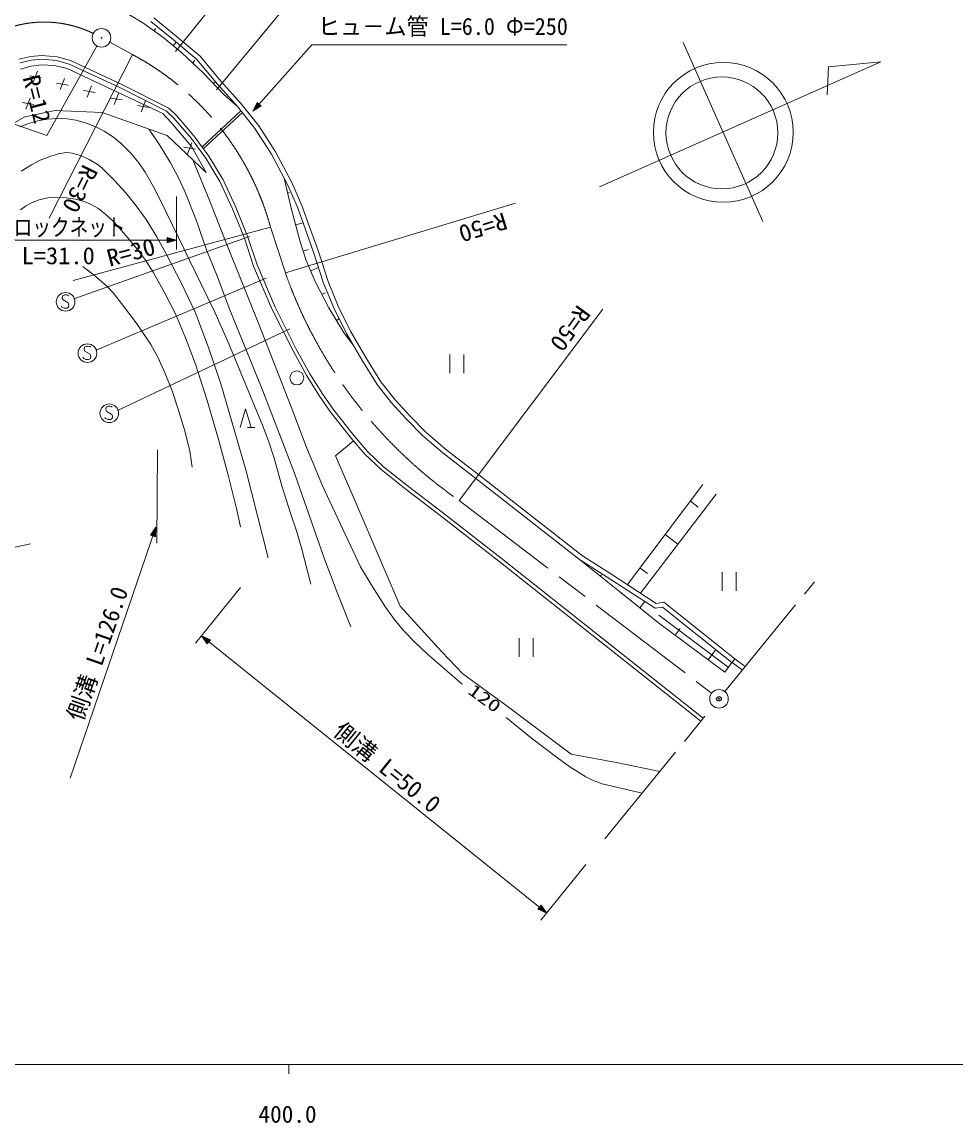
# Model space of a CAD drawing. Units: millimetres, scale not verified. Extents: x 40000 to 680000, y 20000 to 380000.
# Drawn here: x 439372 to 539528, y 198715 to 316844 of the extents above; entities that cross this region are included whole.
import ezdxf
from ezdxf.enums import TextEntityAlignment as Align

# ---------------------------------------------------------------- set-up
doc = ezdxf.new("R2010")
doc.units = ezdxf.units.MM
doc.header["$LTSCALE"] = 1000
doc.header["$PDMODE"] = 32
doc.header["$PDSIZE"] = 500
doc.linetypes.add('CHAIN', pattern=[18.5, 12, -1.5, 3.5, -1.5])
for name, color, linetype, lineweight in [('M-BGD', 7, 'Continuous', 13), ('M-BGD-EXST', 7, 'Continuous', 13), ('M-BMK', 2, 'CHAIN', 13), ('M-BMK-SRVR', 3, 'Continuous', 13), ('M-STR-HTXT', 7, 'Continuous', 13), ('M-TTL-BAND', 7, 'Continuous', 13)]:
    doc.layers.add(name, color=color, linetype=linetype, lineweight=lineweight)
doc.layers.add('M-OTRS', color=6, linetype='Continuous')
doc.styles.add('ＭＳ ゴシック', font='')
doc.styles.get('ＭＳ ゴシック').set_extended_font_data('MS Gothic')

msp = doc.modelspace()

# ---------------------------------------------------------------- linework, layer by layer
at = {"layer": 'M-BGD'}
for p, q in [((452447, 316668), (450092, 318127)), ((454598, 315106), (452447, 316668)), ((455600, 314929), (453192, 316899)), ((455917, 315316), (453494, 317298)), ((453523, 315887), (453725, 316166)), ((456544, 313493), (454598, 315106)), ((455571, 314300), (455891, 314685)), ((458122, 312814), (455600, 314929)), ((458477, 313168), (455917, 315316)), ((440302, 313156), (439013, 312845)), ((441503, 313245), (440302, 313156)), ((443148, 313112), (441503, 313245)), ((444570, 312712), (443148, 313112)), ((458805, 311409), (456544, 313493)), ((460707, 310498), (458477, 313168)), ((440364, 312760), (439159, 312469)), ((440347, 312120), (439225, 311784)), ((441468, 312232), (440347, 312120)), ((441501, 312844), (440364, 312760)), ((442869, 312176), (441468, 312232)), ((443077, 312716), (441501, 312844)), ((444215, 311840), (442869, 312176)), ((444431, 312335), (443077, 312716)), ((449775, 309862), (444431, 312335)), ((449950, 310222), (444570, 312712)), ((457675, 312451), (457905, 312701)), ((460329, 310170), (458122, 312814)), ((440174, 311083), (441438, 310881)), ((441043, 311576), (440568, 310387)), ((443935, 310778), (443460, 309589)), ((454475, 307018), (444215, 311840)), ((461007, 309053), (458805, 311409)), ((443065, 310284), (444330, 310082)), ((446827, 309979), (446352, 308790)), ((454874, 307269), (449775, 309862)), ((455107, 307599), (449950, 310222)), ((459906, 310231), (460115, 310427)), ((462500, 307753), (460329, 310170)), ((462882, 308075), (460707, 310498)), ((440245, 308685), (439770, 307496)), ((445957, 309486), (447222, 309283)), ((448849, 308687), (450113, 308485)), ((449719, 309180), (449243, 307991)), ((452610, 308382), (452135, 307193)), ((462500, 307753), (461007, 309053)), ((461754, 308403), (461802, 308458)), ((439375, 308191), (440639, 307989)), ((439674, 306682), (442925, 307354)), ((442925, 307354), (447971, 307130)), ((451741, 307888), (453005, 307686)), ((455656, 306523), (454874, 307269)), ((455947, 306799), (455107, 307599)), ((462834, 307330), (458679, 303443)), ((463004, 307148), (458850, 303261)), ((464347, 305416), (462500, 307753)), ((464755, 305707), (462882, 308075)), ((435917, 304551), (439674, 306682)), ((447971, 307130), (454923, 304663)), ((455372, 306065), (454475, 307018)), ((457558, 303486), (455372, 306065)), ((457501, 304371), (455656, 306523)), ((457814, 304620), (455947, 306799)), ((466113, 302673), (464347, 305416)), ((466544, 302926), (464755, 305707)), ((454923, 304663), (459128, 300683)), ((457595, 303893), (457120, 302704)), ((459081, 302220), (457501, 304371)), ((459415, 302442), (457814, 304620)), ((456725, 303399), (457990, 303197)), ((459128, 300683), (457558, 303486)), ((460926, 299907), (459415, 302442)), ((467856, 299409), (466113, 302673)), ((468307, 299627), (466544, 302926)), ((460573, 299719), (459081, 302220)), ((468246, 296884), (467490, 300094)), ((461938, 296813), (460573, 299719)), ((462305, 296973), (460926, 299907)), ((468916, 296964), (467856, 299409)), ((469381, 297149), (468307, 299627)), ((467868, 298489), (468059, 298534)), ((463218, 293635), (461938, 296813)), ((463594, 293772), (462305, 296973)), ((469216, 293266), (468246, 296884)), ((469736, 294694), (468916, 296964)), ((470207, 294864), (469381, 297149)), ((468731, 295075), (469522, 295287)), ((470645, 292162), (469736, 294694)), ((471115, 292331), (470207, 294864)), ((464197, 290652), (463218, 293635)), ((464572, 290793), (463594, 293772)), ((469845, 291273), (469216, 293266)), ((469530, 292270), (470110, 292453)), ((471719, 288816), (470645, 292162)), ((472189, 288988), (471115, 292331)), ((466147, 286082), (464197, 290652)), ((466510, 286250), (464572, 290793)), ((470815, 289018), (469845, 291273)), ((470330, 290146), (471175, 290509)), ((472257, 286187), (470815, 289018)), ((472807, 286165), (471719, 288816)), ((473263, 286372), (472189, 288988)), ((471536, 287603), (471874, 287775)), ((468433, 281546), (466147, 286082)), ((468787, 281733), (466510, 286250)), ((473909, 283457), (472257, 286187)), ((474171, 283438), (472807, 286165)), ((474612, 283674), (473263, 286372)), ((473083, 284822), (473387, 285006)), ((476236, 280838), (474612, 283674)), ((474909, 282149), (473909, 283457)), ((475807, 280581), (474171, 283438)), ((474409, 282803), (474461, 282843)), ((469900, 278898), (468433, 281546)), ((470245, 279101), (468787, 281733)), ((485242, 281168), (485242, 279168)), ((486762, 279168), (486762, 281168)), ((477450, 277963), (475807, 280581)), ((477861, 278250), (476236, 280838)), ((471262, 276712), (469900, 278898)), ((471597, 276932), (470245, 279101)), ((478993, 275972), (477450, 277963)), ((479375, 276295), (477861, 278250)), ((472484, 274950), (471262, 276712)), ((472806, 275189), (471597, 276932)), ((462752, 273328), (463352, 275328)), ((463352, 275328), (463952, 273328)), ((480576, 274250), (478993, 275972)), ((480944, 274588), (479375, 276295)), ((474667, 272195), (472484, 274950)), ((474975, 272450), (472806, 275189)), ((482337, 272460), (480576, 274250)), ((482679, 272826), (480944, 274588)), ((463552, 273328), (464352, 273328)), ((474905, 271918), (472991, 270284)), ((476135, 270489), (474667, 272195)), ((476425, 270765), (474975, 272450)), ((484483, 270621), (482337, 272460)), ((484799, 271009), (482679, 272826)), ((478133, 269129), (476425, 270765)), ((488044, 267856), (484483, 270621)), ((488350, 268251), (484799, 271009)), ((472991, 270284), (474990, 265682)), ((477869, 268827), (476135, 270489)), ((480550, 266682), (477869, 268827)), ((480800, 266995), (478133, 269129)), ((499461, 259575), (488350, 268251)), ((484464, 264220), (480800, 266995)), ((499172, 259166), (488044, 267856)), ((504291, 256477), (512392, 267216)), ((484222, 263901), (480550, 266682)), ((513826, 266192), (505700, 255560)), ((474990, 265682), (479917, 254154)), ((511042, 265426), (511879, 264795)), ((490513, 258997), (484222, 263901)), ((490759, 259312), (484464, 264220)), ((508342, 261846), (509714, 260811)), ((512185, 241844), (490513, 258997)), ((512433, 242157), (490759, 259312)), ((502139, 257280), (499172, 259166)), ((503625, 255581), (499172, 259166)), ((502407, 257702), (499461, 259575)), ((501399, 257374), (501519, 257523)), ((507376, 254470), (502407, 257702)), ((505641, 258267), (506451, 257656)), ((514439, 257810), (514439, 255810)), ((515959, 255810), (515959, 257810)), ((507263, 253947), (502139, 257280)), ((507640, 252386), (503625, 255581)), ((479917, 254154), (484380, 249273)), ((505633, 253984), (506169, 254658)), ((508046, 254066), (507263, 253947)), ((508186, 254593), (507376, 254470)), ((515505, 248140), (508046, 254066)), ((515816, 248532), (508186, 254593)), ((515116, 247621), (507666, 253198)), ((514727, 247101), (507640, 252386)), ((509412, 251065), (509950, 251787)), ((492674, 250732), (492674, 248732)), ((494194, 248732), (494194, 250732)), ((484380, 249273), (486657, 246902)), ((512955, 248422), (513772, 249517)), ((515505, 248140), (514727, 247101)), ((515514, 248133), (515816, 248532)), ((516630, 247286), (515514, 248133)), ((516933, 247684), (515816, 248532)), ((486657, 246902), (491259, 243556)), ((491259, 243556), (498278, 238303)), ((498278, 238303), (503299, 237373)), ((503299, 237373), (507756, 236410))]:
    msp.add_line(p, q, dxfattribs=at)
for points in [[(439146, 305584), (440076, 305965), (441059, 306242), (442044, 306417), (443201, 306499), (444201, 306461), (445139, 306313), (446294, 305984), (447279, 305593), (448174, 305144), (449172, 304496), (450089, 303722), (450988, 302811), (451888, 301736), (452589, 300730), (453485, 299168), (454290, 297565), (458535, 288792), (460044, 285697), (461567, 282322), (465153, 273594), (465799, 271913), (466396, 270063), (467228, 267065), (468158, 264130), (468817, 262241), (469335, 260439), (470359, 256511)], [(474623, 251966), (473152, 255616), (471728, 259429), (468578, 268441), (465208, 277258), (461584, 286131), (460441, 289228), (459155, 292414), (458066, 295522), (456832, 298670), (456127, 300185), (455260, 301798), (454185, 303555), (453001, 305295), (452951, 305363)], [(465773, 259341), (463357, 268797), (460699, 278017), (459404, 281802), (457977, 285636), (456486, 288774), (454847, 291980), (453837, 293791), (452673, 295658), (451629, 297115), (450501, 298506), (449290, 299837), (447920, 301187), (447414, 301586), (446556, 302093), (445642, 302508), (444736, 302784), (444137, 302837), (443390, 302754), (442445, 302467), (441335, 302009), (440393, 301535), (439289, 300833)], [(457695, 302040), (459529, 297631), (461203, 293336), (464755, 284421), (468233, 275548), (469858, 271299), (471583, 267073), (475659, 258386), (476904, 256296), (478355, 254065), (479269, 252788), (480290, 251555), (481495, 250288), (482813, 249062), (486563, 245805)], [(439219, 296676), (439744, 297086), (440444, 297476), (441216, 297776), (442153, 297994), (443151, 298040), (444115, 297974), (445104, 297827), (446044, 297576), (446788, 297276), (447564, 296827), (448349, 296208), (449201, 295387), (450554, 293912), (451773, 292428), (452603, 291301), (453424, 289996), (454690, 287746), (455813, 285536), (456900, 282945), (457962, 280139), (459219, 276220), (460405, 272191), (461455, 268380), (462374, 264660), (462813, 262689)], [(445879, 290595), (447155, 289630), (448461, 288500), (449183, 287745), (450053, 286651), (451716, 284427), (453181, 282254), (453956, 280797), (454721, 279130), (455461, 277271), (456126, 275300), (456799, 273083), (457355, 270834), (457604, 269089)], [(491284, 242217), (494016, 239994), (496784, 237884), (498134, 236929), (499833, 235872), (500552, 235503), (501603, 235101), (505864, 234085)]]:
    msp.add_lwpolyline(points, dxfattribs=at)
msp.add_circle((468845, 278658), 750, dxfattribs=at)
at = {"layer": 'M-BGD-EXST'}
for p, q in [((468655, 329610), (455814, 313669)), ((473210, 325245), (460242, 309557)), ((444933, 287134), (463784, 293840)), ((447337, 281631), (465556, 289349)), ((443728, 287458), (443688, 287218)), ((443688, 287218), (443768, 287018)), ((443968, 287578), (443728, 287458)), ((444128, 287578), (443968, 287578)), ((444288, 287538), (444128, 287578)), ((444368, 287458), (444288, 287538)), ((443648, 286258), (443568, 286378)), ((443888, 286138), (443648, 286258)), ((443768, 287018), (444328, 286698)), ((444168, 286138), (443888, 286138)), ((444368, 286258), (444168, 286138)), ((444328, 286698), (444408, 286498)), ((444408, 286498), (444368, 286258)), ((449614, 275178), (468086, 283908)), ((446068, 281955), (446028, 281715)), ((446028, 281715), (446108, 281515)), ((446308, 282075), (446068, 281955)), ((446108, 281515), (446668, 281195)), ((446468, 282075), (446308, 282075)), ((446628, 282035), (446468, 282075)), ((446708, 281955), (446628, 282035)), ((446668, 281195), (446748, 280995)), ((445988, 280755), (445908, 280875)), ((446228, 280635), (445988, 280755)), ((446508, 280635), (446228, 280635)), ((446708, 280755), (446508, 280635)), ((446748, 280995), (446708, 280755)), ((448409, 275502), (448369, 275262)), ((448369, 275262), (448449, 275062)), ((448649, 275622), (448409, 275502)), ((448809, 275622), (448649, 275622)), ((448969, 275582), (448809, 275622)), ((449049, 275502), (448969, 275582)), ((448329, 274302), (448249, 274422)), ((448569, 274182), (448329, 274302)), ((448449, 275062), (449009, 274742)), ((448849, 274182), (448569, 274182)), ((449049, 274302), (448849, 274182)), ((449009, 274742), (449089, 274542)), ((449089, 274542), (449049, 274302))]:
    msp.add_line(p, q, dxfattribs=at)
for centre in [(444048, 286818), (446388, 281315), (448729, 274862)]:
    msp.add_circle(centre, 1000, dxfattribs=at)
at = {"layer": 'M-BMK'}
for p, q in [((451207, 313354), (448774, 314668)), ((466027, 294824), (467612, 289927)), ((486236, 265519), (513320, 244831)), ((514746, 244999), (524346, 256788)), ((501880, 229189), (513484, 243448))]:
    msp.add_line(p, q, dxfattribs=at)
for centre, radius, start, end in [((441746, 304837), 12000, 63.95631, 160.97751), ((437098, 286879), 30000, 15.35822, 61.94572), ((514754, 306588), 50000, 199.46524, 235.22435)]:
    msp.add_arc(centre, radius, start, end, dxfattribs=at)
at = {"layer": 'M-BMK-SRVR'}
for p, q in [((510286, 314634), (518827, 295449)), ((501310, 299144), (531484, 312578)), ((525842, 312043), (525703, 309046)), ((531484, 312578), (525842, 312043))]:
    msp.add_line(p, q, dxfattribs=at)
for centre, radius in [((447894, 315143), 1000), ((447894, 315143), 40), ((514574, 305003), 7500), ((514426, 304947), 6000), ((514115, 244224), 1000), ((514115, 244224), 40)]:
    msp.add_circle(centre, radius, dxfattribs=at)
at = {"layer": 'M-OTRS'}
msp.add_point((514115, 244224), dxfattribs=at)
at = {"layer": 'M-STR-HTXT'}
for p, q in [((442030, 304674), (447405, 314270)), ((464139, 307281), (470436, 314406)), ((470436, 314406), (497786, 314406)), ((442295, 295795), (451207, 313354)), ((430401, 308749), (442030, 304674)), ((464139, 307281), (464592, 308216)), ((465011, 307845), (464139, 307281)), ((464325, 307491), (464625, 308133)), ((464925, 307868), (464325, 307491)), ((464431, 307611), (464659, 308050)), ((464838, 307891), (464431, 307611)), ((464590, 307791), (464692, 307967)), ((464752, 307914), (464590, 307791)), ((464592, 308216), (465011, 307845)), ((464625, 308133), (464925, 307868)), ((464659, 308050), (464838, 307891)), ((464692, 307967), (464752, 307914)), ((455928, 292446), (455928, 298106)), ((467612, 289927), (492281, 297412)), ((444870, 289104), (466027, 294824)), ((433055, 293446), (455928, 293446)), ((454928, 293166), (454928, 293726)), ((454928, 293726), (455928, 293446)), ((455928, 293446), (454928, 293166)), ((454968, 293246), (454968, 293646)), ((454968, 293646), (455648, 293446)), ((455648, 293446), (454968, 293246)), ((455008, 293326), (455008, 293566)), ((455008, 293566), (455488, 293446)), ((455488, 293446), (455008, 293326)), ((455048, 293406), (455048, 293486)), ((455048, 293486), (455248, 293446)), ((455248, 293446), (455048, 293406)), ((501672, 286033), (486236, 265519)), ((453817, 260931), (453918, 270937)), ((444520, 235705), (453738, 262639)), ((453149, 261783), (453738, 262639)), ((453238, 261795), (453647, 262374)), ((453647, 262374), (453616, 261666)), ((453738, 262639), (453679, 261602)), ((453679, 261602), (453149, 261783)), ((453616, 261666), (453238, 261795)), ((453326, 261807), (453595, 262223)), ((453553, 261730), (453326, 261807)), ((453415, 261819), (453518, 261995)), ((453491, 261793), (453415, 261819)), ((453518, 261995), (453491, 261793)), ((453595, 262223), (453553, 261730)), ((415570, 255632), (440293, 260852)), ((462790, 256179), (457986, 250193)), ((458612, 250973), (459567, 250566)), ((459216, 250129), (458612, 250973)), ((458612, 250973), (495652, 221244)), ((458830, 250798), (459485, 250528)), ((459235, 250216), (458830, 250798)), ((458955, 250698), (459404, 250491)), ((459254, 250304), (458955, 250698)), ((459142, 250548), (459323, 250454)), ((459273, 250391), (459142, 250548)), ((459567, 250566), (459216, 250129)), ((459485, 250528), (459235, 250216)), ((459404, 250491), (459254, 250304)), ((459323, 250454), (459273, 250391)), ((495026, 220464), (499830, 226450)), ((494697, 221652), (495047, 222089)), ((495047, 222089), (495652, 221244)), ((495652, 221244), (494697, 221652)), ((494778, 221689), (495028, 222001)), ((495433, 221420), (494778, 221689)), ((494859, 221727), (495009, 221914)), ((495309, 221520), (494859, 221727)), ((494940, 221764), (494990, 221826)), ((495121, 221670), (494940, 221764)), ((494990, 221826), (495121, 221670)), ((495009, 221914), (495309, 221520)), ((495028, 222001), (495433, 221420))]:
    msp.add_line(p, q, dxfattribs=at)
at = {"layer": 'M-TTL-BAND'}
for p, q in [((40000, 205000), (579000, 205000)), ((468000, 205000), (468000, 204000))]:
    msp.add_line(p, q, dxfattribs=at)

# ---------------------------------------------------------------- texts
at = {"layer": 'M-BGD', "style": 'ＭＳ ゴシック', "width": 1.4}
msp.add_text('120', height=1320, rotation=323.8, dxfattribs=at).set_placement((486844, 244549), align=Align.BOTTOM_LEFT)
at = {"layer": 'M-STR-HTXT', "style": 'ＭＳ ゴシック'}
for s, width, p in [('ヒュ－ム管 L=6.0 Φ=250', 0.95, (471102, 314906)), ('ロックネット', 0.8, (438474, 293358)), ('L=31.0', 1.05, (439323, 290304))]:
    msp.add_text(s, height=1833, dxfattribs=dict(at, width=width)).set_placement(p, align=Align.BOTTOM_LEFT)
at = {"layer": 'M-STR-HTXT', "style": 'ＭＳ ゴシック', "width": 1.05}
for s, rotation, p in [('R=12', 284.3, (438898, 310749)), ('R=30', 244, (445431, 301926)), ('R=50', 197.2, (490874, 296968)), ('R=30', 15, (448909, 290049)), ('R=50', 233.9, (498528, 286937))]:
    msp.add_text(s, height=1833, rotation=rotation, dxfattribs=at).set_placement(p, align=Align.BOTTOM_LEFT)
at = {"layer": 'M-STR-HTXT', "style": 'ＭＳ ゴシック'}
for s, rotation, p in [('側溝 L=126.0', 70.7, (446364, 241532)), ('側溝 L=50.0', 321.1, (472286, 240043))]:
    msp.add_text(s, height=1833, rotation=rotation, dxfattribs=at).set_placement(p, align=Align.BOTTOM_LEFT)
at = {"layer": 'M-TTL-BAND', "style": 'ＭＳ ゴシック'}
msp.add_text('400.0', height=1833, dxfattribs=at).set_placement((467844, 198195), align=Align.BOTTOM_CENTER)

doc.saveas('drawing.dxf')
